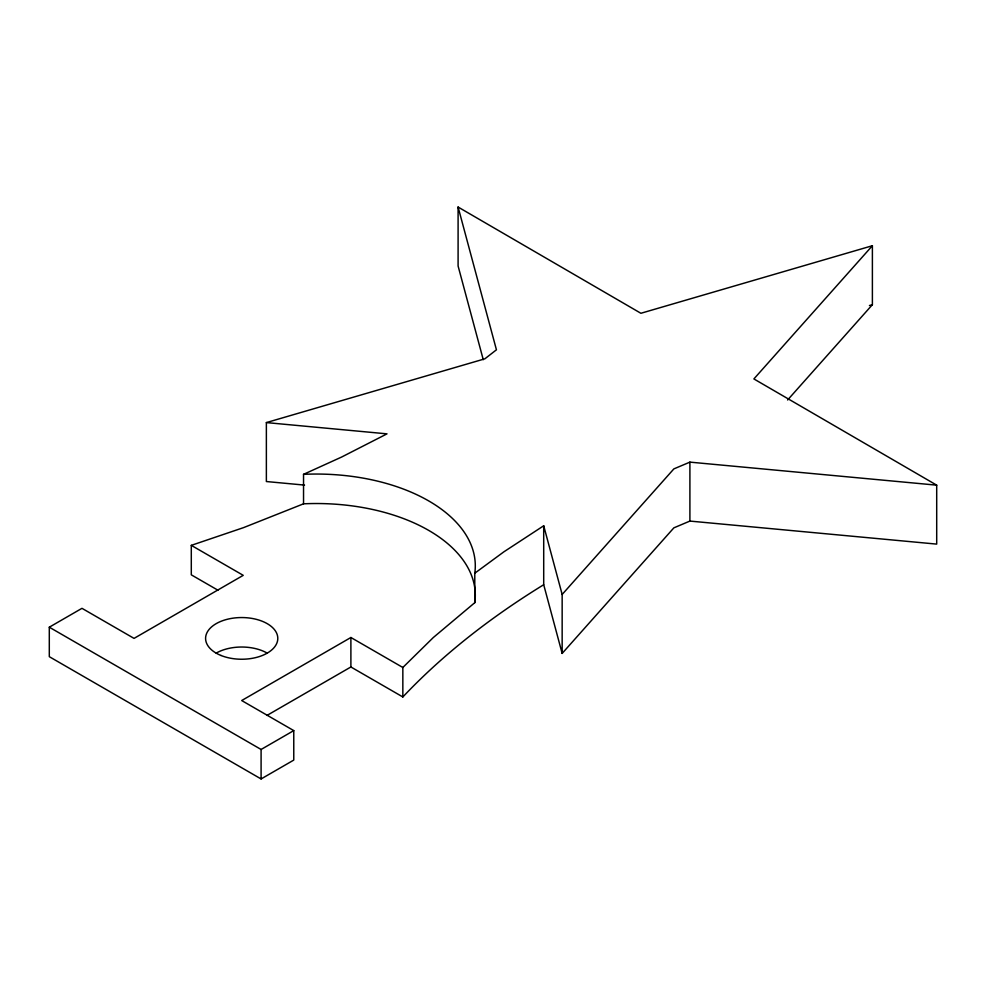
<?xml version="1.0" encoding="UTF-8"?>
<svg xmlns="http://www.w3.org/2000/svg" width="986" height="986" viewBox="0 0 986 986"><rect width="100%" height="100%" fill="white"/><g stroke="black" fill="none" stroke-linecap="round" stroke-linejoin="round"><path stroke-width="1.48" d="M562.156 653.422L562.156 594.459L673.869 468.892L689.904 462.126L936.7 485.161L936.7 544.112L689.904 521.076L673.869 527.843L562.156 653.422L543.705 584.723L543.705 525.772L503.895 551.815L474.784 573.211L474.784 602.68L433.31 637.535L402.843 667.485L402.843 696.966L350.893 666.98L266.996 715.417M787.604 399.996L872.388 304.686L872.388 245.724L753.883 378.932L936.7 485.161M402.843 667.485L350.893 637.498L241.693 700.541L293.766 730.601L293.766 760.083L261.093 778.952L49.3 656.676L49.3 627.195L81.974 608.325L134.047 638.386L243.246 575.343L191.296 545.357L191.296 574.838L217.943 590.207M49.3 627.195L261.093 749.471L293.766 730.601M474.784 602.68A159.005 91.797 0 0 0 303.54 503.821L303.54 474.34L341.612 457.048L387.005 433.852L266.368 422.587L266.368 481.538L304.538 485.1M303.54 503.821L243.567 527.621L191.296 545.357M266.368 422.587L484.865 358.818L496.439 349.808L458.096 207.048L640.9 313.277L872.388 245.724M869.43 305.537L872.388 304.686M543.705 525.772L562.156 594.459M483.263 359.693L458.096 266.01L458.096 207.048M689.904 462.126L689.904 521.076M350.893 637.498L350.893 666.98M261.093 749.471L261.093 778.952M216.168 653.126A36.1 20.842 0 0 1 267.218 653.126M402.843 696.966A940.718 543.126 0 0 1 543.705 584.723M303.54 474.34A159.005 91.797 0 0 1 474.784 573.211M220.987 655.468A36.1 20.842 0 0 0 277.658 640.21A36.1 20.842 0 0 0 226.435 619.504A36.1 20.842 0 0 0 220.987 655.468"/></g></svg>
